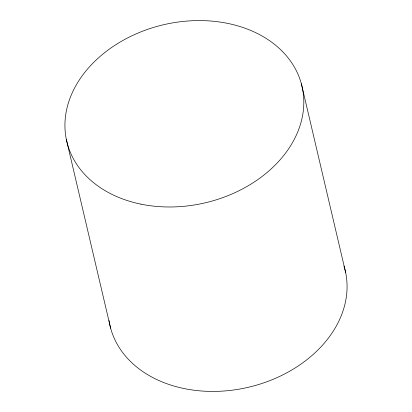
<?xml version="1.0" encoding="UTF-8"?>
<svg xmlns="http://www.w3.org/2000/svg" width="412" height="412" viewBox="0 0 412 412"><rect width="100%" height="100%" fill="white"/><g stroke="black" fill="none" stroke-linecap="round" stroke-linejoin="round"><path stroke-width="0.62" d="M301.352 83.754L345.699 272.77M66.301 139.23L110.648 328.246M343.999 266.08A120.793 91.443 -13.2 0 1 248.106 387.337A120.793 91.443 -13.2 0 1 109.005 320.551M140.976 204.156A120.793 91.443 -13.2 0 0 302.444 88.343A120.793 91.443 -13.2 0 0 109.695 48.858A120.793 91.443 -13.2 0 0 140.976 204.156"/></g></svg>
